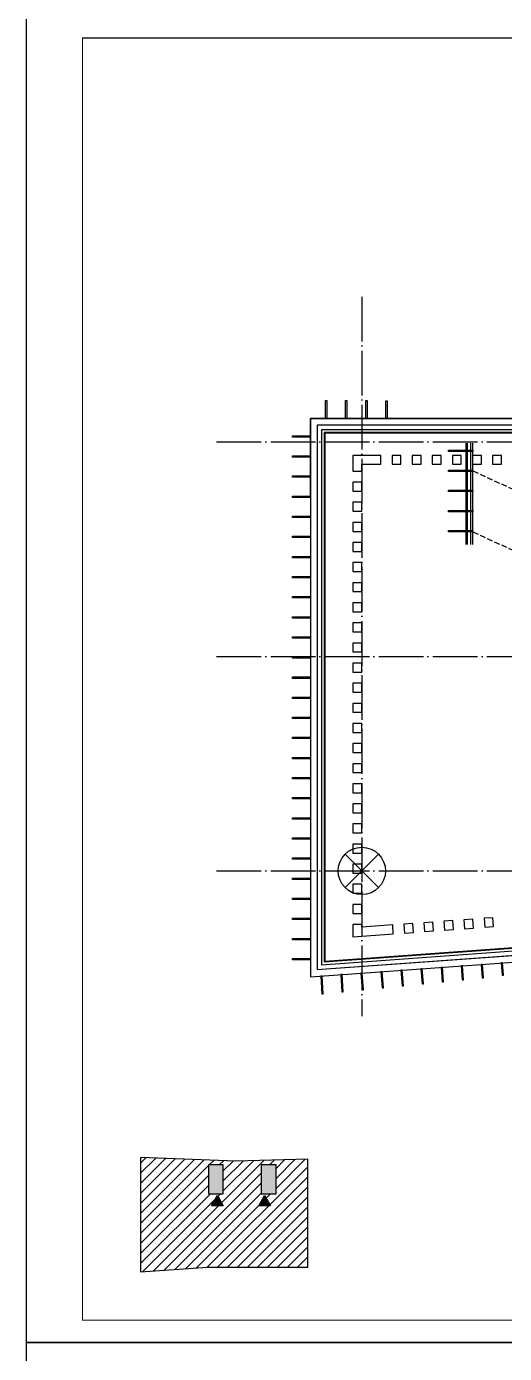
# Model space of a CAD drawing. Extents: x -2209072 to 495824, y -92434 to 572724.
# Drawn here: x -23028 to -1634, y 374422 to 433822 of the extents above; entities that cross this region are included whole.
import ezdxf

# ---------------------------------------------------------------- set-up
doc = ezdxf.new("R2010")
doc.units = 0
doc.header["$LTSCALE"] = 1000
doc.header["$MEASUREMENT"] = 0
for name, pattern in [('6#7#幕墙$0$DASH', [0.35, 0.25, -0.1]), ('X-104 6#7#平面$0$104-1112 结构$0$$AUDIT_BAD_LTYPE1', [0]), ('X-104 6#7#平面$0$DOTE', [2.42, 2, -0.2, 0.02, -0.2])]:
    doc.linetypes.add(name, pattern=pattern)
doc.layers.get('0').update_dxf_attribs({"linetype": 'CONTINUOUS'})
doc.layers.get('Defpoints').update_dxf_attribs({"linetype": 'CONTINUOUS'})
doc.layers.add('6#7#幕墙$0$04-不打印_辅助线', color=165, linetype='CONTINUOUS', plot=False)
doc.layers.add('X-104 6#7#平面$0$04-不打印_辅助线', color=165, linetype='CONTINUOUS', plot=False)
for name, color, linetype in [('6#7#幕墙$0$A-C_玻璃幕墙', 140, 'CONTINUOUS'), ('6#7#幕墙$0$A-O_屋面', 201, 'CONTINUOUS'), ('X-104 6#7#平面$0$05-填充_156', 156, 'CONTINUOUS'), ('X-104 6#7#平面$0$05-填充_天正', 26, 'CONTINUOUS'), ('X-104 6#7#平面$0$A-E_栏杆', 232, 'CONTINUOUS'), ('X-104 6#7#平面$0$A-O_屋面', 201, 'CONTINUOUS'), ('X-104 6#7#平面$0$A-SUR_看线', 231, 'CONTINUOUS'), ('X-104 6#7#平面$0$A-TECH_结构', 21, 'CONTINUOUS'), ('X-104 6#7#平面$0$A_AXIS-轴线', 36, 'X-104 6#7#平面$0$DOTE'), ('X-104 6#7#平面$0$A_STR-砼柱', 51, 'CONTINUOUS'), ('X-104 6#7#平面$0$EH_石材', 116, 'CONTINUOUS')]:
    doc.layers.add(name, color=color, linetype=linetype)
doc.layers.get('X-104 6#7#平面$0$04-不打印_辅助线').off()

# ---------------------------------------------------------------- blocks, each defined once
blk = doc.blocks.new('图框-A1')
for points, const_width in [([(0, 0), (841, 0), (841, 594), (0, 594)], 0.05), ([(766, 584), (25, 584), (25, 10), (766, 10)], 0.5)]:
    blk.add_lwpolyline(points, close=True, dxfattribs=dict(const_width=const_width))
at = {"const_width": 0.05}
blk.add_lwpolyline([(0, 297), (2, 297)], dxfattribs=at)
blk = doc.blocks.new('X-104 6#7#平面$0$FDFSG')
at = {"layer": 'Defpoints'}
blk.add_lwpolyline([(-749, 749), (0, 0), (-749, -749), (749, 749), (0, 0), (749, -749)], dxfattribs=at)
blk.add_circle((0, 0), 1059, dxfattribs=at)
blk = doc.blocks.new('*U1301')
at = {"layer": 'X-104 6#7#平面$0$A_AXIS-轴线'}
blk.add_line((0, 25700), (0, -6500), dxfattribs=at)
for points in [[(-6500, 19200), (55852, 19200)], [(-6500, 9600), (55852, 9600)], [(-6500, 0), (55852, 0)]]:
    blk.add_lwpolyline(points, dxfattribs=at)
at = {"layer": 'X-104 6#7#平面$0$04-不打印_辅助线'}
blk.add_blockref('X-104 6#7#平面$0$FDFSG', (0, 0), dxfattribs=at)
blk = doc.blocks.new('X-104 6#7#平面$0$gfdsaewqe')
h = blk.add_hatch(color=4)
h.dxf.hatch_style = 1
h.paths.add_polyline_path([(0, 0), (-2072, 1196), (-2072, -1196)])
at = {"color": 4}
blk.add_lwpolyline([(0, 0), (-2072, 1196), (-2072, -1196)], close=True, dxfattribs=at)
blk = doc.blocks.new('X-104 6#7#平面$0$F DSGDH')
at = {"layer": 'X-104 6#7#平面$0$05-填充_156'}
h = blk.add_hatch(dxfattribs=at)
h.set_pattern_fill('ANSI31', color=256, scale=200)
h.set_pattern_definition([(45, (-41448.88, 319893.8), (-224.5064, 224.5064), [])])
h.paths.add_polyline_path([(4258, 4958), (0, 5129), (0, 0), (3000, 218), (7480, 218), (7480, 5052)])
h.paths.add_polyline_path([(3700, 3497), (3040, 3497), (3040, 4797), (3700, 4797)], flags=16)
h.paths.add_polyline_path([(5400, 3497), (5400, 4797), (6060, 4797), (6060, 3497)], flags=16)
at = {"layer": 'X-104 6#7#平面$0$05-填充_天正'}
h = blk.add_hatch(color=256, dxfattribs=at)
h.dxf.hatch_style = 1
h.paths.add_polyline_path([(3040, 3497), (3700, 3497), (3700, 4797), (3040, 4797)])
h = blk.add_hatch(color=256, dxfattribs=at)
h.dxf.hatch_style = 1
h.paths.add_polyline_path([(5400, 3497), (6060, 3497), (6060, 4797), (5400, 4797)])
at = {"layer": 'X-104 6#7#平面$0$A_STR-砼柱'}
for points in [[(7480, 5052), (4258, 4958), (0, 5129), (0, 0), (3000, 218), (7480, 218)], [(3040, 3497), (3700, 3497), (3700, 4797), (3040, 4797)], [(5400, 3497), (6060, 3497), (6060, 4797), (5400, 4797)]]:
    blk.add_lwpolyline(points, close=True, dxfattribs=at)
at = {"color": 6, "xscale": -0.224, "yscale": 0.224, "zscale": 0.224, "rotation": 270}
for p in [(3434, 3421), (5552, 3421)]:
    blk.add_blockref('X-104 6#7#平面$0$gfdsaewqe', p, dxfattribs=at)
blk = doc.blocks.new('X-104 6#7#平面$0$fgh')
at = {"layer": 'X-104 6#7#平面$0$A-TECH_结构'}
blk.add_lwpolyline([(7700, 198151), (-2000, 198151), (-2000, 173781), (7700, 174485)], dxfattribs=at)
blk = doc.blocks.new('X-104 6#7#平面$0$rfgggh')
for points in [[(0, 18600), (-400, 18600), (-400, 17900), (0, 17900), (0, 18200), (0, 18200)], [(0, 18200), (853, 18200), (853, 18600), (0, 18600)], [(982, -2450), (0, -2520), (0, -2400), (-400, -2400), (-400, -2950), (1011, -2848)], [(1011, -2848), (1410, -2819), (1381, -2420), (982, -2449), (982, -2450)]]:
    blk.add_lwpolyline(points)
for points in [[(1353, 18600), (1353, 18200), (1753, 18200), (1753, 18600)], [(2253, 18600), (2253, 18200), (2653, 18200), (2653, 18600)], [(3153, 18600), (3153, 18200), (3553, 18200), (3553, 18600)], [(4053, 18600), (4053, 18200), (4453, 18200), (4453, 18600)], [(4953, 18600), (4953, 18200), (5353, 18200), (5353, 18600)], [(5853, 18600), (5853, 18200), (6253, 18200), (6253, 18600)], [(-400, 17400), (-400, 17000), (0, 17000), (0, 17400)], [(-400, 16500), (-400, 16100), (0, 16100), (0, 16500)], [(-400, 15600), (-400, 15200), (0, 15200), (0, 15600)], [(-400, 14700), (-400, 14300), (0, 14300), (0, 14700)], [(-400, 13800), (-400, 13400), (0, 13400), (0, 13800)], [(-400, 12900), (-400, 12500), (0, 12500), (0, 12900)], [(-400, 12000), (-400, 11600), (0, 11600), (0, 12000)], [(-400, 11100), (-400, 10700), (0, 10700), (0, 11100)], [(-400, 10200), (-400, 9800), (0, 9800), (0, 10200)], [(-400, 9300), (-400, 8900), (0, 8900), (0, 9300)], [(-400, 8400), (-400, 8000), (0, 8000), (0, 8400)], [(-400, 7500), (-400, 7100), (0, 7100), (0, 7500)], [(-400, 6600), (-400, 6200), (0, 6200), (0, 6600)], [(-400, 5700), (-400, 5300), (0, 5300), (0, 5700)], [(-400, 4800), (-400, 4400), (0, 4400), (0, 4800)], [(-400, 3900), (-400, 3500), (0, 3500), (0, 3900)], [(-400, 3000), (-400, 2600), (0, 2600), (0, 3000)], [(-400, 2100), (-400, 1700), (0, 1700), (0, 2100)], [(-400, 1200), (-400, 800), (0, 800), (0, 1200)], [(-400, 300), (-400, -100), (0, -100), (0, 300)], [(-400, -600), (-400, -1000), (0, -1000), (0, -600)], [(-400, -1500), (-400, -1900), (0, -1900), (0, -1500)], [(1880, -2384), (1908, -2783), (2307, -2754), (2278, -2355)], [(2777, -2319), (2806, -2718), (3205, -2689), (3176, -2290)], [(3675, -2254), (3704, -2653), (4103, -2624), (4074, -2225)], [(4572, -2189), (4601, -2587), (5000, -2559), (4971, -2160)], [(5470, -2123), (5499, -2522), (5898, -2493), (5869, -2094)]]:
    blk.add_lwpolyline(points, close=True)
at = {"layer": 'X-104 6#7#平面$0$A-E_栏杆', "linetype": 'X-104 6#7#平面$0$104-1112 结构$0$$AUDIT_BAD_LTYPE1'}
for points in [[(7400, 19630), (-1680, 19630), (-1680, -4076), (7388, -3418)], [(7400, 19600), (-1650, 19600), (-1650, -4044), (7386, -3388)]]:
    blk.add_lwpolyline(points, dxfattribs=at)
at = {"layer": 'X-104 6#7#平面$0$EH_石材', "linetype": 'X-104 6#7#平面$0$104-1112 结构$0$$AUDIT_BAD_LTYPE1'}
for p, q in [((-667, 20250), (173, 20250)), ((-2300, 17650), (-2300, 18550))]:
    blk.add_line(p, q, dxfattribs=at)
blk = doc.blocks.new('6#7#幕墙$0$FDFSG')
at = {"layer": 'Defpoints'}
blk.add_lwpolyline([(-749, 749), (0, 0), (-749, -749), (749, 749), (0, 0), (749, -749)], dxfattribs=at)
blk.add_circle((0, 0), 1059, dxfattribs=at)
blk = doc.blocks.new('*U1989')
at = {"layer": '6#7#幕墙$0$A-C_玻璃幕墙'}
blk.add_lwpolyline([(-550, 30), (550, 30), (550, -30), (-550, -30)], close=True, dxfattribs=at)
blk = doc.blocks.new('6#7#幕墙')
at = {"layer": '6#7#幕墙$0$04-不打印_辅助线'}
for points in [[(-23025, 434310), (61075, 434310), (61075, 374910), (-23025, 374910)], [(-23025, 374910), (61075, 374910), (61075, 315510), (-23025, 315510)]]:
    blk.add_lwpolyline(points, close=True, dxfattribs=at)
at = {"layer": '6#7#幕墙$0$A-C_玻璃幕墙'}
for p, q in [((-3343, 410638), (-3343, 415171)), ((-3293, 410638), (-3293, 415171)), ((-3143, 410638), (-3143, 415171)), ((-3043, 410638), (-3043, 415171))]:
    blk.add_line(p, q, dxfattribs=at)
for points in [[(-9646, 417074), (-9586, 417074), (-9586, 416274), (-9646, 416274)], [(-8746, 417074), (-8686, 417074), (-8686, 416274), (-8746, 416274)], [(-7846, 417074), (-7786, 417074), (-7786, 416274), (-7846, 416274)], [(-6946, 417064), (-6886, 417064), (-6886, 416274), (-6946, 416274)], [(-11119, 415504), (-10319, 415504), (-10319, 415444), (-11119, 415444)], [(-11119, 414604), (-10319, 414604), (-10319, 414544), (-11119, 414544)], [(-11119, 413704), (-10319, 413704), (-10319, 413644), (-11119, 413644)], [(-11119, 412804), (-10319, 412804), (-10319, 412744), (-11119, 412744)], [(-11119, 411904), (-10319, 411904), (-10319, 411844), (-11119, 411844)], [(-11119, 411004), (-10319, 411004), (-10319, 410944), (-11119, 410944)], [(-11119, 410104), (-10319, 410104), (-10319, 410044), (-11119, 410044)], [(-11119, 409204), (-10319, 409204), (-10319, 409144), (-11119, 409144)], [(-11119, 408304), (-10319, 408304), (-10319, 408244), (-11119, 408244)], [(-11119, 407404), (-10319, 407404), (-10319, 407344), (-11119, 407344)], [(-11119, 406504), (-10319, 406504), (-10319, 406444), (-11119, 406444)], [(-11119, 405604), (-10319, 405604), (-10319, 405544), (-11119, 405544)], [(-11119, 404704), (-10319, 404704), (-10319, 404644), (-11119, 404644)], [(-11119, 403804), (-10319, 403804), (-10319, 403744), (-11119, 403744)], [(-11119, 402904), (-10319, 402904), (-10319, 402844), (-11119, 402844)], [(-11119, 402004), (-10319, 402004), (-10319, 401944), (-11119, 401944)], [(-11119, 401104), (-10319, 401104), (-10319, 401044), (-11119, 401044)], [(-11119, 400204), (-10319, 400204), (-10319, 400144), (-11119, 400144)], [(-11119, 399304), (-10319, 399304), (-10319, 399244), (-11119, 399244)], [(-11119, 398404), (-10319, 398404), (-10319, 398344), (-11119, 398344)], [(-11119, 397504), (-10319, 397504), (-10319, 397444), (-11119, 397444)], [(-11119, 396604), (-10319, 396604), (-10319, 396544), (-11119, 396544)], [(-11119, 395704), (-10319, 395704), (-10319, 395644), (-11119, 395644)], [(-11119, 394804), (-10319, 394804), (-10319, 394744), (-11119, 394744)], [(-11119, 393904), (-10319, 393904), (-10319, 393844), (-11119, 393844)], [(-11119, 393004), (-10319, 393004), (-10319, 392944), (-11119, 392944)], [(-11119, 392104), (-10319, 392104), (-10319, 392044), (-11119, 392044)], [(-8006, 391449), (-8065, 391445), (-8011, 390697), (-7951, 390701)], [(-7108, 391514), (-7168, 391510), (-7115, 390787), (-7055, 390791)], [(-6210, 391579), (-6270, 391575), (-6219, 390877), (-6160, 390881)], [(-5313, 391645), (-5372, 391640), (-5324, 390967), (-5264, 390971)], [(-4415, 391710), (-4475, 391705), (-4428, 391057), (-4368, 391061)], [(-3517, 391775), (-3577, 391770), (-3532, 391147), (-3472, 391151)], [(-2620, 391840), (-2680, 391836), (-2636, 391237), (-2576, 391241)], [(-1722, 391905), (-1782, 391901), (-1742, 391352), (-1682, 391356)], [(-9801, 391319), (-9861, 391314), (-9803, 390516), (-9743, 390521)], [(-8903, 391384), (-8963, 391380), (-8907, 390606), (-8847, 390611)]]:
    blk.add_lwpolyline(points, close=True, dxfattribs=at)
at = {"layer": '6#7#幕墙$0$A-C_玻璃幕墙', "linetype": '6#7#幕墙$0$DASH'}
for points in [[(-3043, 413931), (-319, 412674)], [(-3043, 411201), (-319, 409944)]]:
    blk.add_lwpolyline(points, dxfattribs=at)
at = {"layer": '6#7#幕墙$0$A-O_屋面'}
for points in [[(-619, 416274), (-10319, 416274), (-10319, 391281), (-619, 391985)], [(-619, 415974), (-10019, 415974), (-10019, 391604), (-619, 392286)], [(-619, 415774), (-9819, 415774), (-9819, 391819), (-622, 392486)]]:
    blk.add_lwpolyline(points, dxfattribs=at)
at = {"layer": '6#7#幕墙$0$04-不打印_辅助线'}
blk.add_blockref('6#7#幕墙$0$FDFSG', (-8019, 396024), dxfattribs=at)
at = {"layer": '6#7#幕墙$0$A-C_玻璃幕墙', "color": 0, "linetype": 'ByBlock', "lineweight": -2, "transparency": 16777216}
for p in [(-3593, 414831), (-3593, 413931), (-3593, 413031), (-3593, 412131), (-3593, 411231)]:
    blk.add_blockref('*U1989', p, dxfattribs=at)
blk = doc.blocks.new('X-104 6#7#平面')
at = {"layer": 'X-104 6#7#平面$0$A-O_屋面'}
blk.add_lwpolyline([(-10318, 412804), (-10318, 416274), (-618, 416275)], dxfattribs=at)
for name, p in [('6#7#幕墙', (0, 0)), ('*U1301', (-8019, 396024)), ('X-104 6#7#平面$0$F DSGDH', (-17921, 378069))]:
    blk.add_blockref(name, p)
at = {"xscale": 100, "yscale": 100, "zscale": 100}
for p in [(-23025, 374911), (-23025, 315511)]:
    blk.add_blockref('图框-A1', p, dxfattribs=at)
at = {"layer": 'X-104 6#7#平面$0$A-SUR_看线', "linetype": 'X-104 6#7#平面$0$104-1112 结构$0$$AUDIT_BAD_LTYPE1'}
blk.add_blockref('X-104 6#7#平面$0$rfgggh', (-8019, 396024), dxfattribs=at)
at = {"layer": 'X-104 6#7#平面$0$A-TECH_结构'}
blk.add_blockref('X-104 6#7#平面$0$fgh', (-8019, 217823), dxfattribs=at)

msp = doc.modelspace()

# ---------------------------------------------------------------- block references
msp.add_blockref('X-104 6#7#平面', (0, 0))

doc.saveas('drawing.dxf')
